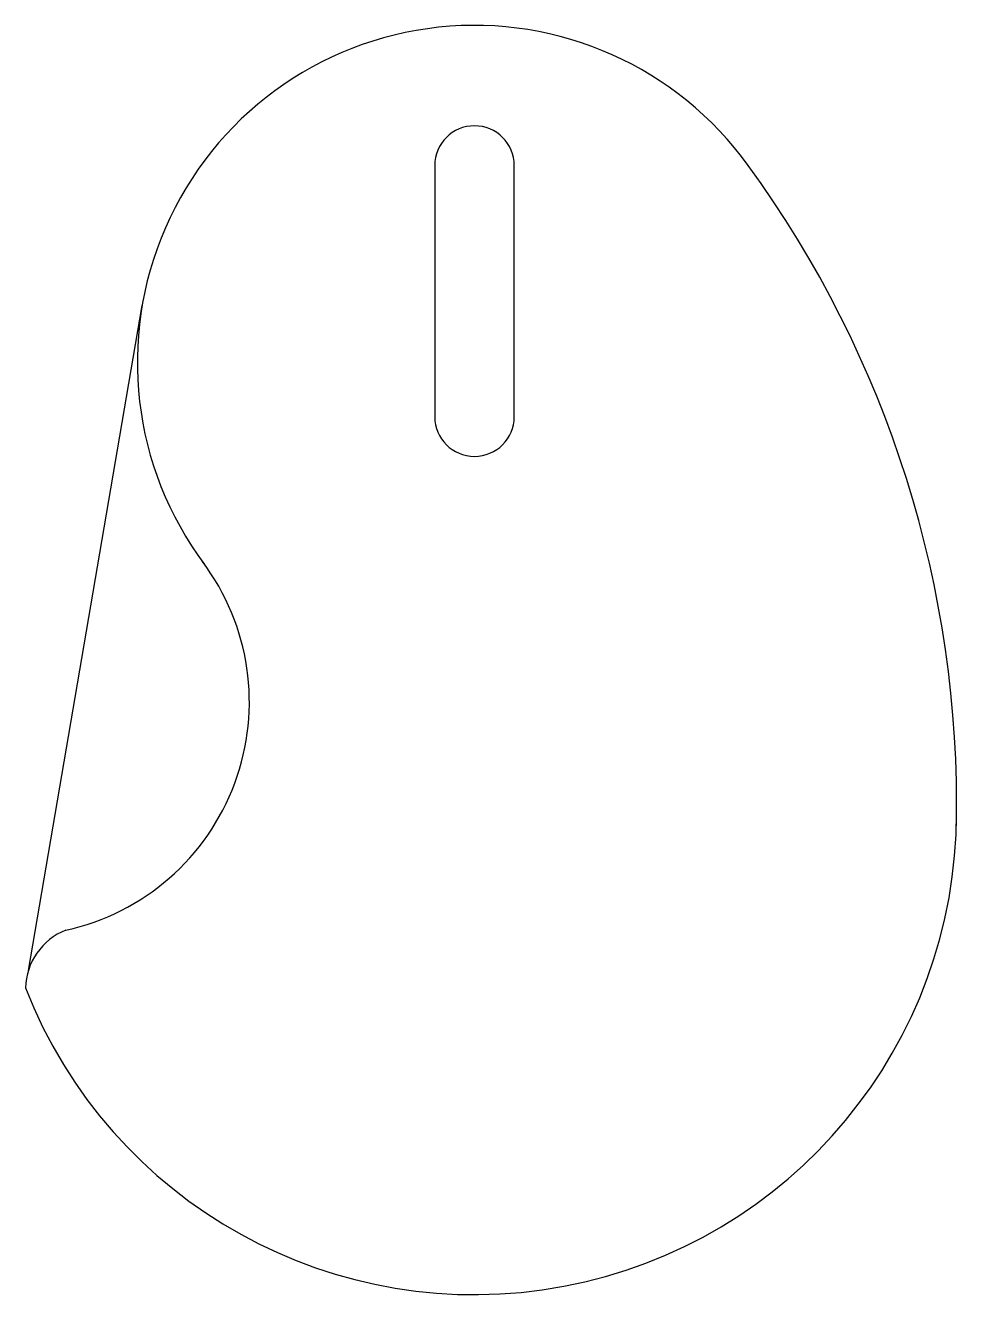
# Model space of a CAD drawing. Header units: millimetres. Extents: x 147.6 to 163.6, y 87.6 to 109.4.
import ezdxf

# ---------------------------------------------------------------- set-up
doc = ezdxf.new("R2010")
doc.units = ezdxf.units.MM
doc.header["$MEASUREMENT"] = 0
doc.layers.add('red', color=1, linetype='Continuous')

msp = doc.modelspace()

# ---------------------------------------------------------------- linework, layer by layer
at = {"layer": 'red'}
msp.add_line((147.669, 93.197), (149.616, 104.582), dxfattribs=at)
msp.add_lwpolyline([(155.983, 106.979, 1), (154.623, 106.979), (154.623, 102.679, 1), (155.983, 102.679)], format="xyb", close=True, dxfattribs=at)
for centre, radius, start, end in [((155.303, 103.609), 5.77, 35.7363, 216.8205), ((144.992, 96.039), 18.562, 358.8805, 36.1151), ((147.451, 97.795), 4, 282.3924, 36.955), ((155.303, 95.899), 8.25, 201.3237, 0), ((148.722, 92.864), 1.105, 111.9209, 178.1684)]:
    msp.add_arc(centre, radius, start, end, dxfattribs=at)

doc.saveas('drawing.dxf')
